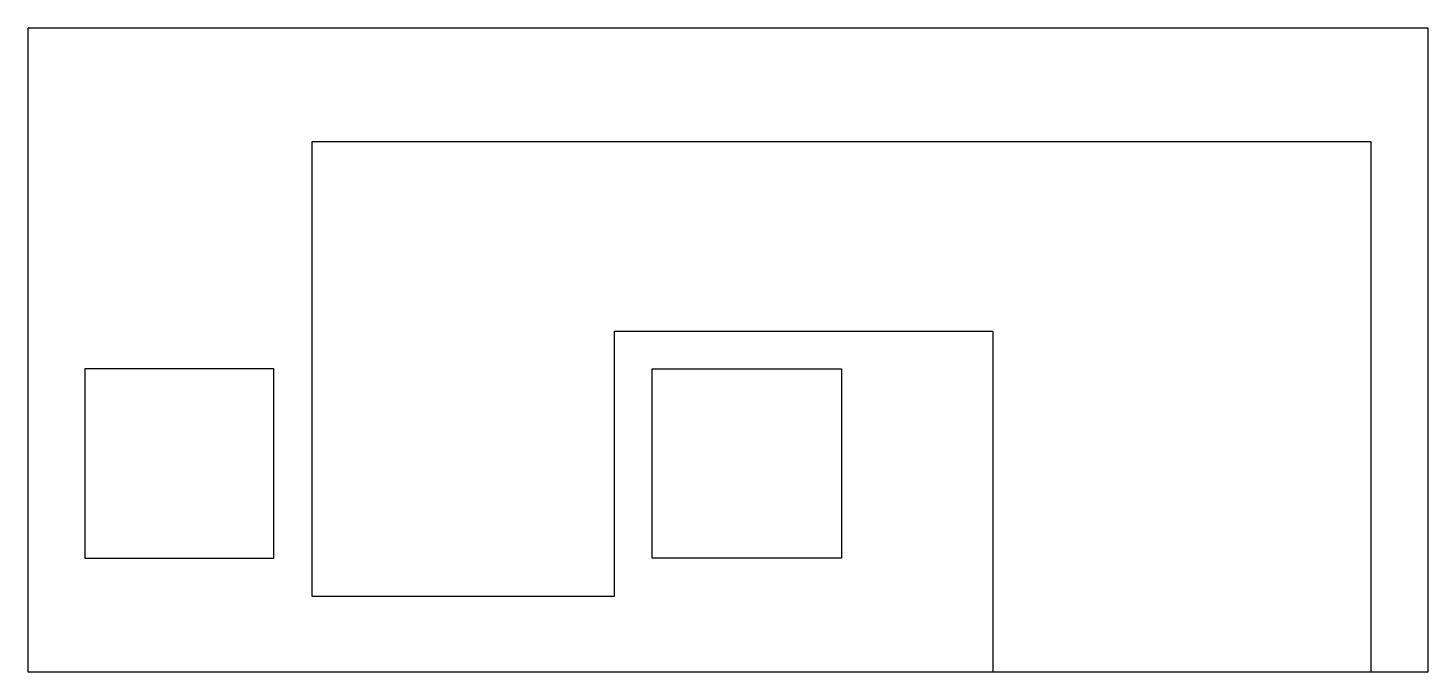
# Model space of a CAD drawing. Extents: x 56 to 426, y 60 to 230.
import ezdxf

# ---------------------------------------------------------------- set-up
doc = ezdxf.new("R2010")
doc.units = 0

msp = doc.modelspace()

# ---------------------------------------------------------------- linework, layer by layer
at = {"layer": '2'}
for p, q in [((425.9383, 229.591), (55.93828, 229.591)), ((55.93828, 229.591), (55.93828, 59.59104)), ((425.9383, 59.59104), (425.9383, 229.591)), ((55.93828, 59.59104), (425.9383, 59.59104))]:
    msp.add_line(p, q, dxfattribs=at)
at = {"layer": '3'}
for p, q in [((70.93829, 139.591), (70.93829, 89.59104)), ((120.9383, 139.591), (70.93829, 139.591)), ((120.9383, 89.59104), (120.9383, 139.591)), ((70.93829, 89.59104), (120.9383, 89.59104))]:
    msp.add_line(p, q, dxfattribs=at)
at = {"layer": '4'}
for p, q in [((220.9383, 89.59104), (220.9383, 139.591)), ((220.9383, 139.591), (270.9383, 139.591)), ((270.9383, 139.591), (270.9383, 89.59104)), ((270.9383, 89.59104), (220.9383, 89.59104))]:
    msp.add_line(p, q, dxfattribs=at)
at = {"layer": '5'}
for p, q in [((410.9383, 199.591), (130.9383, 199.591)), ((130.9383, 199.591), (130.9383, 79.59104)), ((410.9383, 59.59104), (410.9383, 199.591)), ((210.9383, 79.59104), (210.9383, 149.591)), ((210.9383, 149.591), (310.9383, 149.591)), ((310.9383, 149.591), (310.9383, 59.59104)), ((130.9383, 79.59104), (210.9383, 79.59104)), ((310.9383, 59.59104), (410.9383, 59.59104))]:
    msp.add_line(p, q, dxfattribs=at)

doc.saveas('drawing.dxf')
